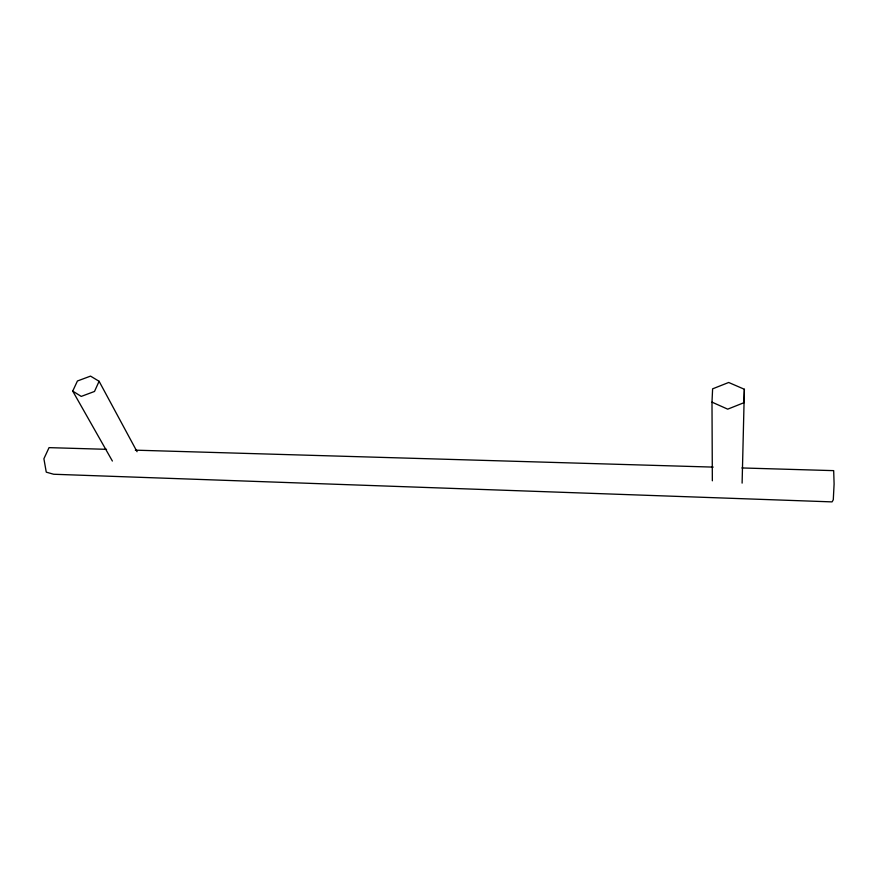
<?xml version="1.0" encoding="UTF-8"?>
<svg xmlns="http://www.w3.org/2000/svg" width="878" height="878" viewBox="0 0 878 878"><rect width="100%" height="100%" fill="white"/><g stroke="black" fill="none" stroke-linecap="round" stroke-linejoin="round"><path stroke-width="1.32" d="M742.108 483.119L744.379 389.272L728.685 382.479L712.607 388.844L711.992 402.146L712.343 480.804M744.379 389.272L744.039 402.662L727.719 409.159L711.992 402.146M99.093 381.282L94.506 391.456L81.248 396.406L72.72 391.105L77.429 380.986L90.533 376.113L99.093 381.282L137.067 451.709M106.556 449.327L49.047 447.637L43.9 458.755L46.26 472.155L53.668 474.252L832.092 501.887L833.288 499.758L834.1 483.997L833.683 470.641L741.932 467.952M135.311 450.162L713.177 467.107M72.72 391.105L112.384 461.038"/></g></svg>
